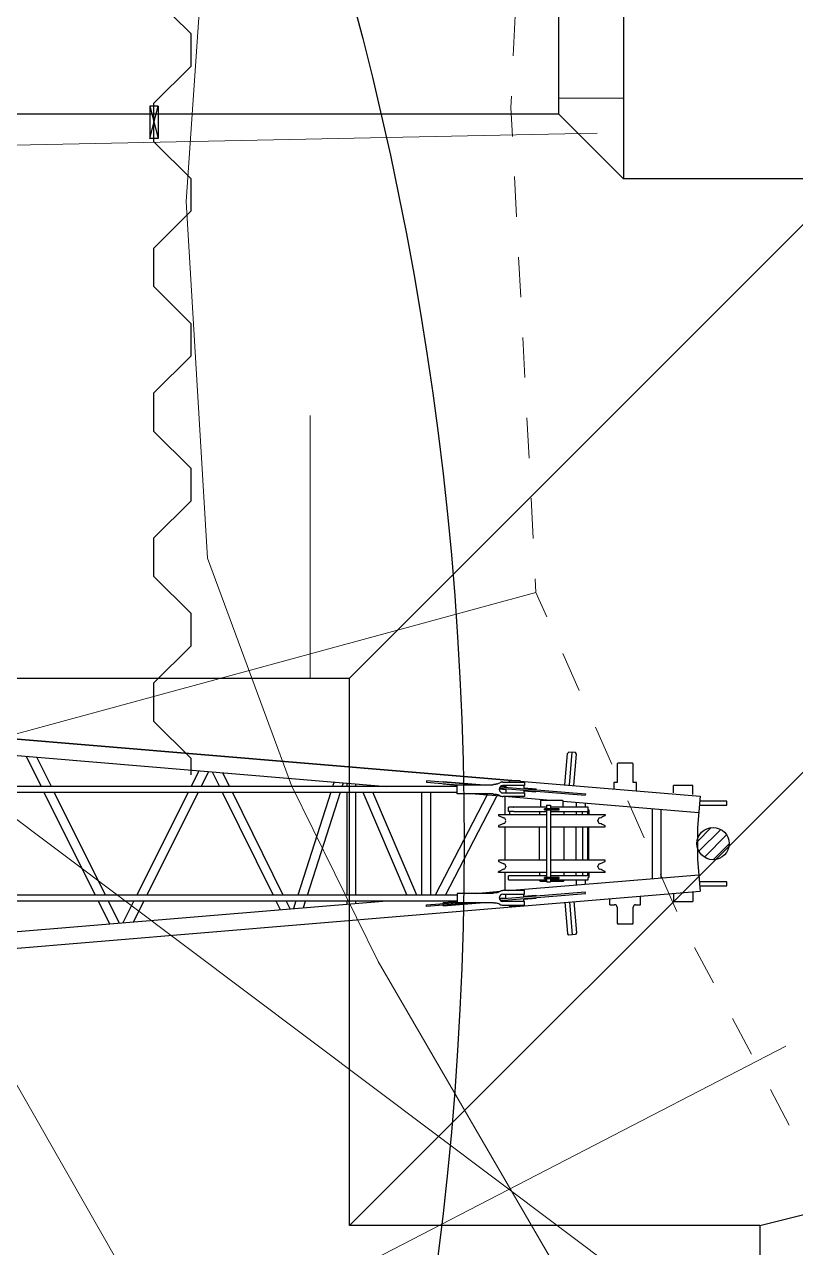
# Model space of a CAD drawing. Header units: millimetres. Extents: x -2078669 to -1085629, y -5987148 to 310365.
# Drawn here: x -1695134 to -1690346, y -2649089 to -2641495 of the extents above; entities that cross this region are included whole.
import ezdxf

# ---------------------------------------------------------------- set-up
doc = ezdxf.new("R2010")
doc.units = ezdxf.units.MM
doc.header["$LTSCALE"] = 500
doc.linetypes.add('561019', pattern=[1, 0.5, -0.5])
for name, color, linetype, lineweight in [('D-BGD', 7, 'Continuous', 13), ('D-BYP-STR1', 2, 'Continuous', 13), ('D-BYP-STR2', 6, 'Continuous', 25), ('D-BYP-STR4', 6, 'Continuous', 25), ('D-BYP-STR8', 5, 'Continuous', 25), ('D-BYP-STRB', 5, 'Continuous', 25), ('D-BYP-STRC', 1, 'Continuous', 13)]:
    doc.layers.add(name, color=color, linetype=linetype, lineweight=lineweight)
doc.styles.add('MS ゴシック', font='MS Gothic.ttf')
doc.dimstyles.new('DIM-500-F', dxfattribs={"dimscale": 500, "dimtxt": 3.5, "dimasz": 2.5, "dimexe": 0, "dimexo": 2, "dimgap": 0.8, "dimtad": 1, "dimdec": 0, "dimzin": 0, "dimdsep": 46, "dimtxsty": 'MS ゴシック', "dimblk": 'OPEN', "dimcen": 0.1, "dimclrd": 256, "dimclre": 256, "dimclrt": 256, "dimaunit": 1, "dimadec": 4, "dimazin": 0, "dimtfac": 1, "dimtdec": 0, "dimtmove": 2, "dimatfit": 3, "dimldrblk": 'OPEN', "dimfxl": 1, "dimtolj": 1, "dimtzin": 0, "dimlwd": -1, "dimlwe": -1, "dimarcsym": 2})

# ---------------------------------------------------------------- blocks, each defined once
blk = doc.blocks.new('河川平面')
at = {"layer": 'D-BGD', "linetype": 'Continuous'}
for p, q in [((1609423.1, -2786871), (1619388.6, -2786670.7)), ((1609259.3, -2792173.8), (1619008.4, -2789521.4)), ((1611452.4, -2797045.8), (1620559.9, -2792338.3))]:
    blk.add_line(p, q, dxfattribs=at)
at = {"layer": 'D-BGD', "linetype": 'Continuous', "flags": 128}
for points, elevation in [([(1621745.6, -2814441.4), (1621890.9, -2808509.8), (1621764.1, -2806453), (1621613.3, -2804738.8), (1621189.8, -2802459.6), (1619944.5, -2799860.3), (1615503, -2792087.9), (1615082.8, -2791125.5), (1614668.6, -2789480.2), (1614590.7, -2787428.5), (1614423.9, -2780446.6), (1614954, -2770847.9), (1614659.6, -2757775.2), (1613687.3, -2747587.4), (1613372.7, -2737098.4), (1613202.8, -2724565.5), (1612723.9, -2704238.9), (1612725.9, -2695354), (1612598.9, -2678221.7), (1612988.1, -2655305.3), (1612966.3, -2630581.5), (1613359.4, -2620513.6)], 365000), ([(1623796, -2818517.5), (1624032.4, -2810240.3), (1624125.5, -2807467.8), (1624236.4, -2805488.9), (1624243.5, -2803817), (1623725.1, -2802292.9), (1620285.2, -2795693.8), (1618028.6, -2791811.8), (1617489.5, -2790721), (1616969, -2789308.8), (1616837, -2787094.5), (1617312.2, -2780195.6), (1617397.4, -2774675.7), (1617445.6, -2771178.6), (1617613.6, -2759007.2), (1617664, -2755279.4), (1617386.8, -2752524.9), (1616960.5, -2744706.4), (1616413.9, -2735864.9), (1615549.2, -2723449.4), (1615306.5, -2713395), (1614940.7, -2697350.3), (1614969.3, -2677392.8)], 364000)]:
    blk.add_lwpolyline(points, dxfattribs=dict(at, elevation=elevation))
at = {"layer": 'D-BGD', "linetype": '561019', "flags": 128}
blk.add_lwpolyline([(1618950.3, -2620513.6), (1618959.3, -2621128.7), (1618664.9, -2658301.9), (1618662.5, -2658627), (1618571.2, -2661701.5), (1617747, -2689368), (1618403.5, -2710987), (1619103.8, -2730440.9), (1619134.6, -2731637.4), (1619943.3, -2763133.1), (1618852.7, -2786511.4), (1619008.4, -2789521.4), (1619926.7, -2791601.8), (1625688.2, -2802391.3), (1625125.2, -2825293.2), (1624564.1, -2827571.7), (1623496.4, -2829910.7), (1618629.9, -2838639.7), (1618342.1, -2840169.8), (1618771.5, -2861642.1), (1618913.4, -2870691.9)], dxfattribs=at)
blk = doc.blocks.new('_Open')
at = {"color": 0, "linetype": 'ByBlock', "lineweight": -2}
for p, q in [((-1, 0.1667), (0, 0)), ((-1, -0.1667), (0, 0)), ((0, 0), (-1, 0))]:
    blk.add_line(p, q, dxfattribs=at)
blk = doc.blocks.new('A$C4dcfe073')
at = {"layer": 'D-BYP-STRB', "linetype": 'Continuous'}
for p, q in [((24620.3, 2886.2), (19987.6, 3272.9)), ((19987.6, 3272.9), (24620.3, 2886.2)), ((19987.6, 3170.9), (23821, 2851)), ((21580.5, 3038), (21673.5, 2851)), ((24925.6, 2860.8), (24941.8, 3054.9)), ((24949.6, 3064.3), (24941.8, 3054.9)), ((24991.9, 3060.8), (24949.6, 3064.3)), ((24953.8, 2858.4), (24970.8, 3062.5)), ((24981.9, 2856.1), (24998.1, 3050.2)), ((24998.1, 3050.2), (24991.9, 3060.8)), ((21737.2, 2851), (21646.9, 3032.5)), ((25255, 2996), (25250, 2991)), ((25250, 2991), (25250, 2876)), ((25345, 2996), (25255, 2996)), ((25350, 2991), (25345, 2996)), ((25350, 2876), (25350, 2991)), ((22653.3, 2948.4), (22604.5, 2851)), ((22668.3, 2851), (22714.5, 2943.4)), ((22735.5, 2941.6), (22780.3, 2851)), ((22843.8, 2851), (22801.8, 2936.1)), ((24066.5, 2886.1), (24065.7, 2877.1)), ((24370.5, 2861.2), (24066.5, 2886.1)), ((24582.5, 2878.2), (24582.5, 2886.2)), ((24647.5, 2886.2), (24582.5, 2886.2)), ((24647.5, 2886.2), (24647.5, 2878.2)), ((24255.5, 2851), (19693.7, 2851)), ((19693.7, 2815.5), (24255.5, 2815.5)), ((21691.2, 2815.5), (22009.2, 2176.5)), ((22072.8, 2176.5), (21754.9, 2815.5)), ((22586.7, 2815.5), (22266.8, 2176.5)), ((22330.6, 2176.5), (22650.5, 2815.5)), ((22797.8, 2815.5), (23113.6, 2176.5)), ((23177.2, 2176.5), (22861.4, 2815.5)), ((23472, 2815.5), (23267.4, 2176.5)), ((23327.2, 2176.5), (23531.9, 2815.5)), ((23492.2, 2878.4), (23483.4, 2851)), ((23543.3, 2851), (23550.5, 2873.7)), ((23571.5, 2871.8), (23571.5, 2851)), ((23571.5, 2815.5), (23571.5, 2176.5)), ((23628.5, 2851), (23628.5, 2867.2)), ((23628.5, 2176.5), (23628.5, 2815.5)), ((23670.9, 2815.5), (23945.2, 2176.5)), ((24007.2, 2176.5), (23732.9, 2815.5)), ((24036.5, 2815.5), (24036.5, 2176.5)), ((24065.7, 2877.1), (24259.8, 2861.2)), ((24093.5, 2176.5), (24093.5, 2815.5)), ((24169.9, 2868.6), (24169.5, 2864)), ((24257, 2856.9), (24169.5, 2864)), ((24171, 2882), (24170.6, 2877.6)), ((24171, 2882), (24424.8, 2861.2)), ((24257, 2805.2), (24257, 2861.2)), ((24257, 2861.2), (24481.1, 2861.2)), ((24481.1, 2861.2), (24482.6, 2864.8)), ((24482.6, 2864.8), (24496.5, 2864.8)), ((24501.6, 2866.5), (24496.5, 2864.8)), ((24518.6, 2835.5), (24560, 2832.2)), ((24519.5, 2840.1), (25052.5, 2796.6)), ((24524.4, 2848.7), (25053.2, 2805.6)), ((24529.2, 2852.7), (24560, 2850.2)), ((24541.4, 2878.2), (24675, 2878.2)), ((24675, 2856.2), (24541.4, 2856.2)), ((24541.4, 2810.2), (24675, 2810.2)), ((24560, 2856.2), (24560, 2845.8)), ((24560, 2836.8), (24560, 2810.2)), ((24647.5, 2884), (25766.2, 2790.6)), ((24670, 2856.2), (24670, 2836.8)), ((24670, 2841.2), (24747.5, 2834.9)), ((24670, 2827.8), (24670, 2810.2)), ((24670, 2823.2), (24746, 2817)), ((24675, 2878.2), (24675, 2856.2)), ((24675, 2810.2), (24675, 2788.2)), ((24746, 2817), (24746.4, 2821.6)), ((24747.1, 2830.5), (24747.5, 2834.9)), ((25250, 2876), (25230, 2876)), ((25230, 2876), (25230, 2835.4)), ((25370, 2876), (25350, 2876)), ((25370, 2823.7), (25370, 2876)), ((25720, 2856), (25600, 2856)), ((25600, 2810.5), (25600, 2856)), ((25720, 2800.5), (25720, 2856)), ((24443.9, 2799), (24120.2, 2176.5)), ((24184.5, 2176.5), (24505.5, 2793.9)), ((24481.1, 2805.2), (24257, 2805.2)), ((24369.2, 2805.2), (24526.5, 2792.1)), ((24481.1, 2805.2), (24482.6, 2801.7)), ((24496.5, 2801.7), (24482.6, 2801.7)), ((24501.6, 2800), (24496.5, 2801.7)), ((24675, 2788.2), (24541.4, 2788.2)), ((24553.8, 2788.2), (24553.8, 2676)), ((24572.9, 2788.2), (24839.6, 2766)), ((24780, 2766), (24775, 2761)), ((24775, 2761), (24775, 2721)), ((24780, 2766), (24910, 2766)), ((24910, 2766), (24915, 2761)), ((24915, 2721), (24915, 2761)), ((24915, 2759.7), (25757.8, 2689.4)), ((24996.5, 2752.9), (24996.5, 2721)), ((25053.2, 2805.6), (25052.5, 2796.6)), ((25053.5, 2721), (25053.5, 2748.2)), ((25766.2, 2790.6), (25750, 2595.8)), ((25931, 2758.5), (25763.5, 2758.5)), ((25931, 2733.5), (25931, 2758.5)), ((24514, 2676), (24812.5, 2676)), ((24514, 2676), (24514, 2672)), ((24516.3, 2668.4), (24532, 2661.1)), ((24812.5, 2721), (24576.1, 2721)), ((24576.1, 2696), (24576.1, 2721)), ((24608.6, 2696), (24576.1, 2696)), ((24583.6, 2676), (24583.6, 2696)), ((24605.9, 2721), (24608.6, 2721)), ((24623.8, 2721), (24608.6, 2721)), ((24608.6, 2696), (24623.8, 2696)), ((24623.8, 2696), (24812.5, 2696)), ((24768.8, 2696), (24768.8, 2676)), ((24800, 2706), (24800, 2712)), ((24820, 2712), (24800, 2712)), ((24800, 2706), (24820, 2706)), ((24814, 2733.5), (24812.5, 2732)), ((24812.5, 2732), (24812.5, 2712)), ((24812.5, 2706), (24812.5, 2286)), ((24814, 2733.5), (24836, 2733.5)), ((24870, 2712), (24820, 2712)), ((24820, 2706), (24870, 2706)), ((24836, 2733.5), (24837.5, 2732)), ((24837.5, 2732), (24837.5, 2712)), ((25071.1, 2721), (24837.5, 2721)), ((24837.5, 2706), (24837.5, 2286)), ((24837.5, 2696), (25071.1, 2696)), ((24837.5, 2676), (25176, 2676)), ((24890, 2712), (24870, 2712)), ((24870, 2706), (24890, 2706)), ((24890, 2706), (24890, 2712)), ((24921.2, 2676), (24921.2, 2696)), ((24996.5, 2696), (24996.5, 2676)), ((25035.4, 2676), (25035.4, 2696)), ((25053.6, 2728), (25053.5, 2728)), ((25053.6, 2721), (25053.6, 2728)), ((25067.9, 2676), (25067.9, 2696)), ((25071.1, 2696), (25071.1, 2721)), ((25071.1, 2706), (25075.6, 2706)), ((25075.6, 2706), (25075.6, 2676)), ((25173.7, 2668.4), (25158, 2661.1)), ((25168.6, 2666), (25168.5, 2666)), ((25168.5, 2666), (25168.5, 2666)), ((25168.5, 2666), (25168.5, 2666)), ((25168.7, 2666), (25168.6, 2666)), ((25168.6, 2666), (25168.6, 2666)), ((25168.8, 2666), (25168.7, 2666)), ((25168.7, 2666), (25168.7, 2666)), ((25168.7, 2666), (25168.7, 2666)), ((25168.9, 2666), (25168.8, 2666)), ((25168.8, 2666), (25168.8, 2666)), ((25169, 2666), (25168.9, 2666)), ((25168.9, 2666), (25168.9, 2666)), ((25169.1, 2666), (25169, 2666)), ((25169, 2666), (25169, 2666)), ((25169, 2666), (25169, 2666)), ((25169.1, 2666), (25169.1, 2666)), ((25176, 2676), (25176, 2672)), ((25467.5, 2713.6), (25467.5, 2278.4)), ((25524.5, 2283.1), (25524.5, 2708.9)), ((25761.5, 2733.5), (25931, 2733.5)), ((24514, 2604), (24514, 2600)), ((24514, 2600), (24812.5, 2600)), ((24532, 2614.9), (24516.3, 2607.6)), ((24553.8, 2600), (24553.8, 2392)), ((24768.8, 2392), (24768.8, 2600)), ((24837.5, 2600), (25176, 2600)), ((24921.2, 2392), (24921.2, 2600)), ((24996.5, 2392), (24996.5, 2600)), ((25035.4, 2600), (25035.4, 2392)), ((25067.9, 2392), (25067.9, 2600)), ((25075.6, 2392), (25075.6, 2600)), ((25131, 2636.1), (25131, 2639.9)), ((25173.7, 2607.6), (25158, 2614.9)), ((25176, 2600), (25176, 2604)), ((25746.7, 2507.6), (25834.4, 2595.3)), ((25750, 2595.8), (25750, 2396.1)), ((25758.1, 2448.3), (25893.7, 2583.9)), ((25792.2, 2411.7), (25930.3, 2549.8)), ((25847.2, 2396), (25946, 2494.8)), ((24812.5, 2392), (24514, 2392)), ((24514, 2392), (24514, 2388)), ((24516.3, 2384.4), (24532, 2377.1)), ((24559, 2355.9), (24559, 2352.1)), ((25176, 2392), (24837.5, 2392)), ((25131, 2352.1), (25131, 2355.9)), ((25158, 2377.1), (25173.7, 2384.4)), ((25176, 2388), (25176, 2392)), ((25750, 2396.1), (25766.2, 2201.4)), ((24514, 2316), (24514, 2320)), ((24812.5, 2316), (24514, 2316)), ((24516.3, 2323.6), (24532, 2330.9)), ((24553.8, 2316), (24553.8, 2203.7)), ((24572.9, 2203.7), (25757.8, 2302.6)), ((24812.5, 2296), (24576.1, 2296)), ((24576.1, 2271), (24576.1, 2296)), ((24768.8, 2316), (24768.8, 2298)), ((24800, 2280), (24800, 2286)), ((24820, 2286), (24800, 2286)), ((24800, 2280), (24820, 2280)), ((24812.5, 2280), (24812.5, 2260)), ((24870, 2286), (24820, 2286)), ((24820, 2280), (24870, 2280)), ((25176, 2316), (24837.5, 2316)), ((25067.9, 2296), (24837.5, 2296)), ((24837.5, 2280), (24837.5, 2260)), ((24890, 2286), (24870, 2286)), ((24870, 2280), (24890, 2280)), ((24890, 2280), (24890, 2286)), ((24921.2, 2298), (24921.2, 2316)), ((24996.5, 2296), (24996.5, 2316)), ((25035.4, 2316), (25035.4, 2296)), ((25067.9, 2296), (25067.9, 2316)), ((25075.6, 2286), (25071.1, 2286)), ((25071.1, 2271), (25071.1, 2286)), ((25075.6, 2316), (25075.6, 2286)), ((25173.7, 2323.6), (25158, 2330.9)), ((25168.5, 2326), (25168.5, 2326)), ((25168.5, 2326), (25168.5, 2326)), ((25168.5, 2326), (25168.6, 2326)), ((25168.6, 2326), (25168.6, 2326)), ((25168.6, 2326), (25168.7, 2326)), ((25168.7, 2326), (25168.7, 2326)), ((25168.7, 2326), (25168.7, 2326)), ((25168.7, 2326), (25168.8, 2326)), ((25168.8, 2326), (25168.8, 2326)), ((25168.8, 2326), (25168.9, 2326)), ((25168.9, 2326), (25168.9, 2326)), ((25168.9, 2326), (25169, 2326)), ((25169, 2326), (25169, 2326)), ((25169, 2326), (25169, 2326)), ((25169, 2326), (25169.1, 2326)), ((25169.1, 2326), (25169.1, 2326)), ((25176, 2316), (25176, 2320)), ((24675, 2203.7), (24541.4, 2203.7)), ((24576.1, 2271), (24812.5, 2271)), ((24675, 2181.8), (24675, 2203.7)), ((24768.8, 2271), (24768.8, 2266)), ((24768.8, 2266), (24773.8, 2261)), ((24799.2, 2261), (24773.8, 2261)), ((24812.5, 2261), (24799.2, 2261)), ((24812.5, 2260), (24814, 2258.5)), ((24814, 2258.5), (24836, 2258.5)), ((24837.5, 2260), (24836, 2258.5)), ((24837.5, 2271), (25071.1, 2271)), ((24916.2, 2261), (24837.5, 2261)), ((24916.2, 2261), (24921.2, 2266)), ((24921.2, 2266), (24921.2, 2271)), ((24996.5, 2271), (24996.5, 2239.1)), ((25053.5, 2243.8), (25053.5, 2271)), ((25931, 2258.5), (25761.4, 2258.5)), ((25763.5, 2233.5), (25931, 2233.5)), ((25931, 2233.5), (25931, 2258.5)), ((24257, 2176.5), (19692.1, 2176.5)), ((19692.1, 2141), (24257, 2141)), ((19987.6, 1821.1), (23821, 2141)), ((22026.8, 2141), (22098.4, 1997.2)), ((22159.5, 2002.3), (22090.5, 2141)), ((22249, 2141), (22180.5, 2004.1)), ((22247, 2009.6), (22312.8, 2141)), ((23131.1, 2141), (23158.4, 2085.7)), ((23219.5, 2090.7), (23194.7, 2141)), ((23256, 2141), (23240.5, 2092.6)), ((23302, 2097.6), (23315.9, 2141)), ((23571.5, 2141), (23571.5, 2120.2)), ((23628.5, 2124.8), (23628.5, 2141)), ((24065.7, 2114.9), (24259.8, 2130.8)), ((24370.5, 2130.8), (24066.5, 2105.9)), ((24257, 2135.1), (24169.5, 2128)), ((24169.9, 2123.4), (24169.5, 2128)), ((24171, 2110), (24424.8, 2130.8)), ((24481.1, 2186.8), (24257, 2186.8)), ((24257, 2186.8), (24257, 2130.8)), ((24257, 2130.8), (24481.1, 2130.8)), ((24369.2, 2186.8), (24526.5, 2199.9)), ((24481.1, 2186.8), (24482.6, 2190.3)), ((24481.1, 2130.8), (24482.6, 2127.2)), ((24496.5, 2190.3), (24482.6, 2190.3)), ((24482.6, 2127.2), (24496.5, 2127.2)), ((24501.6, 2192), (24496.5, 2190.3)), ((24501.6, 2125.5), (24496.5, 2127.2)), ((24518.6, 2156.5), (24560, 2159.8)), ((24519.5, 2151.9), (25052.5, 2195.4)), ((24524.4, 2143.3), (25053.2, 2186.4)), ((24529.2, 2139.3), (24560, 2141.8)), ((24541.4, 2181.8), (24675, 2181.8)), ((24675, 2135.7), (24541.4, 2135.7)), ((24560, 2155.2), (24560, 2181.8)), ((24560, 2135.7), (24560, 2146.2)), ((24647.5, 2108), (25766.2, 2201.4)), ((24670, 2164.2), (24670, 2181.8)), ((24670, 2168.8), (24746, 2175)), ((24670, 2150.8), (24747.5, 2157.1)), ((24670, 2135.7), (24670, 2155.2)), ((24675, 2113.8), (24675, 2135.7)), ((24746, 2175), (24746.5, 2169.1)), ((24747.2, 2160.2), (24747.4, 2158.1)), ((24925.6, 2131.2), (24941.8, 1937.1)), ((24953.8, 2133.6), (24970.8, 1929.5)), ((24981.9, 2135.9), (24998.1, 1941.8)), ((25053.2, 2186.4), (25052.5, 2195.4)), ((25204.6, 2116), (25204.6, 2154.5)), ((25395.3, 2116), (25395.3, 2170.4)), ((25600, 2187.5), (25600, 2136)), ((25600, 2136), (25720, 2136)), ((25720, 2197.5), (25720, 2136)), ((19987.6, 1719.1), (24620.3, 2105.8)), ((24066.5, 2105.9), (24065.7, 2114.9)), ((24171, 2110), (24170.6, 2114.4)), ((24541.4, 2113.8), (24675, 2113.8)), ((24582.5, 2113.8), (24582.5, 2105.8)), ((24647.5, 2105.8), (24582.5, 2105.8)), ((24647.5, 2105.8), (24647.5, 2113.8)), ((25204.6, 2116), (25235, 2116)), ((25250, 2101), (25250, 2001)), ((25350, 2001), (25350, 2101)), ((25365, 2116), (25395.3, 2116)), ((25250, 2001), (25255, 1996)), ((25300, 1996), (25255, 1996)), ((25345, 1996), (25300, 1996)), ((25345, 1996), (25350, 2001)), ((24949.6, 1927.7), (24941.8, 1937.1)), ((24991.9, 1931.2), (24949.6, 1927.7)), ((24998.1, 1941.8), (24991.9, 1931.2))]:
    blk.add_line(p, q, dxfattribs=at)
blk.add_circle((25846, 2496), 100, dxfattribs=at)
for centre, radius, start, end in [((24498.6, 2906.4), 40, 274.34147, 304.4699), ((24541.4, 2833.2), 23, 90, 270), ((24541.5, 2833.6), 44.7, 90.00252, 116.92663), ((24498.6, 2760.1), 40, 55.5301, 85.65853), ((24541.5, 2832.9), 44.7, 243.07337, 269.99748), ((24518, 2672), 4, 180, 245), ((24582.7, 2769.9), 120, 245, 253.02755), ((25107.3, 2769.9), 120, 286.97245, 295), ((25172, 2672), 4, 295, 0), ((24518, 2604), 4, 115, 180), ((24582.7, 2506.1), 120, 106.97245, 115), ((24543, 2639.8), 16, 0, 73.02755), ((24543, 2636.2), 16, 286.97245, 0), ((25147, 2639.8), 16, 106.97245, 180), ((25147, 2636.2), 16, 180, 253.02755), ((25107.3, 2506.1), 120, 65, 73.02755), ((25172, 2604), 4, 0, 65), ((24518, 2388), 4, 180, 245), ((24582.7, 2485.9), 120, 245, 253.02755), ((24543, 2355.8), 16, 0, 73.02755), ((25147, 2355.8), 16, 106.97245, 180), ((25107.3, 2485.9), 120, 286.97245, 295), ((25172, 2388), 4, 295, 0), ((24518, 2320), 4, 115, 180), ((24582.7, 2222.1), 120, 106.97245, 115), ((24543, 2352.2), 16, 286.97245, 0), ((25147, 2352.2), 16, 180, 253.02755), ((25107.3, 2222.1), 120, 65, 73.02755), ((25172, 2320), 4, 0, 65), ((24541.5, 2159.1), 44.7, 90.00252, 116.92663), ((24498.6, 2231.9), 40, 274.34147, 304.4699), ((24541.4, 2158.8), 23, 90, 270), ((24498.6, 2085.6), 40, 55.5301, 85.65853), ((24541.5, 2158.4), 44.7, 243.07337, 269.99748), ((25235, 2101), 15, 0, 90), ((25365, 2101), 15, 90, 180)]:
    blk.add_arc(centre, radius, start, end, dxfattribs=at)

msp = doc.modelspace()

# ---------------------------------------------------------------- linework, layer by layer
at = {"layer": 'D-BYP-STR1'}
for p, q in [((-1691814.5, -2641952.7), (-1691414.9, -2641952.7)), ((-1693360.6, -2643923.4), (-1693360.6, -2645552.7))]:
    msp.add_line(p, q, dxfattribs=at)
at = {"layer": 'D-BYP-STR2'}
for p, q in [((-1691414.9, -2635453.1), (-1691414.9, -2642452.4)), ((-1691814.5, -2642052.7), (-1691814.5, -2638952.7)), ((-1691814.5, -2642052.7), (-1699314.8, -2642052.7)), ((-1691414.9, -2642452.4), (-1691814.5, -2642052.7)), ((-1693114.5, -2645552.7), (-1690014.5, -2642452.4)), ((-1690014.5, -2642452.4), (-1691414.9, -2642452.4)), ((-1702814.8, -2645552.7), (-1693114.5, -2645552.7)), ((-1693114.5, -2648952.7, -240720), (-1693114.5, -2645552.7)), ((-1690014.5, -2645852.7), (-1693114.5, -2648952.7)), ((-1690566.9, -2648952.7), (-1690285.2, -2648882.1)), ((-1690566.9, -2648952.7, 242956.1), (-1693114.5, -2648952.7, 242956.1)), ((-1690566.9, -2648952.7, 242956.1), (-1690566.9, -2650552.7, 242956.1))]:
    msp.add_line(p, q, dxfattribs=at)
at = {"layer": 'D-BYP-STR4', "ltscale": 0.2}
for points in [[(-1694099.5, -2646152.7), (-1694099.5, -2646052.7), (-1694329.5, -2645822.7), (-1694329.5, -2645582.7), (-1694099.5, -2645352.7), (-1694099.5, -2645252.7), (-1694099.5, -2645152.7), (-1694329.5, -2644922.7), (-1694329.5, -2644682.7), (-1694099.5, -2644452.7), (-1694099.5, -2644352.7), (-1694099.5, -2644252.7), (-1694329.5, -2644022.7), (-1694329.5, -2643782.7), (-1694099.5, -2643552.7), (-1694099.5, -2643452.7), (-1694099.5, -2643352.7), (-1694329.5, -2643122.7), (-1694329.5, -2642882.7), (-1694099.5, -2642652.7), (-1694099.5, -2642552.7), (-1694099.5, -2642452.7), (-1694329.5, -2642222.7), (-1694329.5, -2641982.7), (-1694099.5, -2641752.7), (-1694099.5, -2641652.7), (-1694099.5, -2641552.7), (-1694329.5, -2641322.7)], [(-1694354.5, -2642002.7), (-1694354.5, -2642202.7)], [(-1694304.5, -2642002.7), (-1694304.5, -2642202.7)]]:
    msp.add_lwpolyline(points, dxfattribs=at)
msp.add_lwpolyline([(-1694304.5, -2642002.7), (-1694354.5, -2642002.7), (-1694304.5, -2642202.7), (-1694354.5, -2642202.7)], close=True, dxfattribs=at)
at = {"layer": 'D-BYP-STR8'}
msp.add_circle((-1712403.8, -2646580.4), 20000, dxfattribs=at)

# ---------------------------------------------------------------- block references
at = {"layer": 'D-BGD'}
msp.add_blockref('河川平面', (-3310965.8, 144500.2), dxfattribs=at)
at = {"layer": 'D-BYP-STR8'}
msp.add_blockref('A$C4dcfe073', (-1716703.8, -2649076.4), dxfattribs=at)

# ---------------------------------------------------------------- leaders
at = {"layer": 'D-BYP-STRC'}
msp.add_leader([(-1704918.8, -2639118.6), (-1678385, -2659048.5)], dimstyle='DIM-500-F', dxfattribs=at)

doc.saveas('drawing.dxf')
